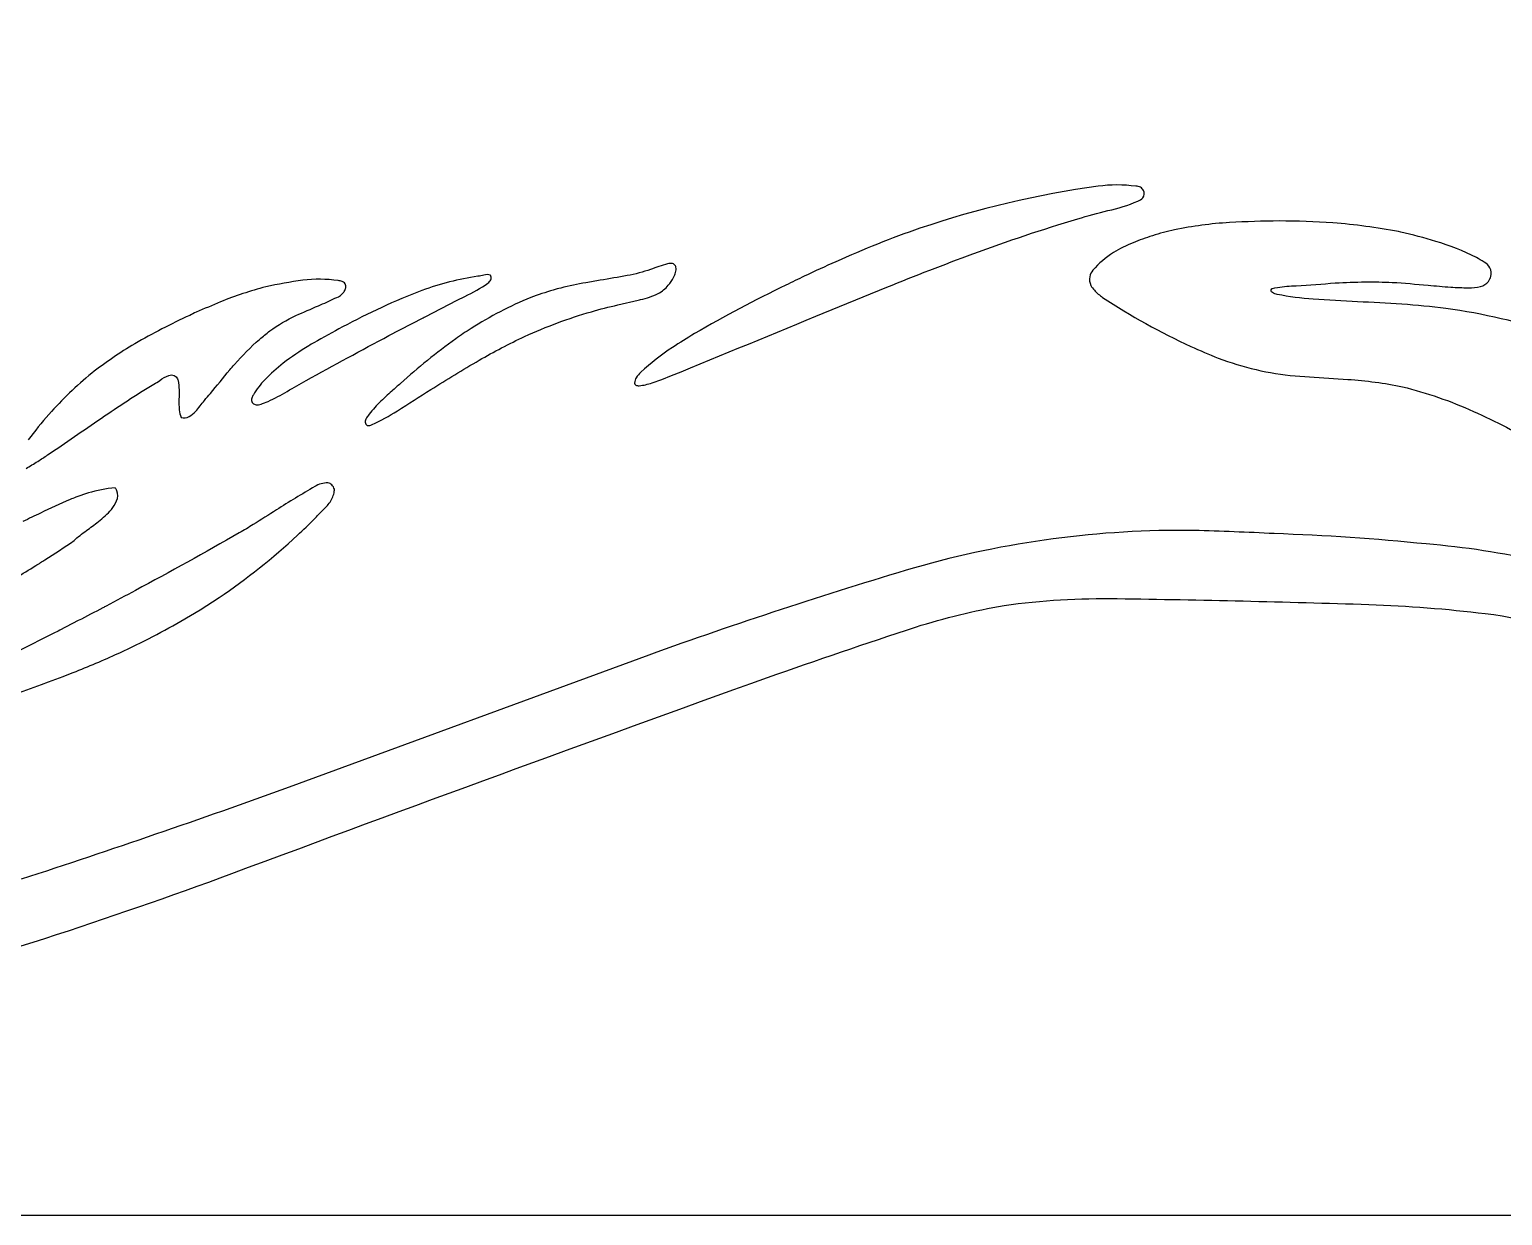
# Model space of a CAD drawing. Header units: millimetres. Extents: x 0 to 1000, y 0 to 780.
# Drawn here: x 500.1 to 666.1, y 0 to 133.7 of the extents above; entities that cross this region are included whole.
import ezdxf

# ---------------------------------------------------------------- set-up
doc = ezdxf.new("R2010")
doc.units = ezdxf.units.MM
doc.layers.add('Default', color=70, linetype='Continuous')

msp = doc.modelspace()

# ---------------------------------------------------------------- linework, layer by layer
at = {"layer": 'Default'}
msp.add_lwpolyline([(0, 780), (1000, 780), (1000, 0), (0, 0)], close=True, dxfattribs=at)
for points in [[(568.79, 93.53, 0.054899), (570.26, 93.86), (571.34, 94.23, 0.002197), (588.72, 101.39), (596.69, 104.64, -0.007355), (606.4, 108.4, -0.015056), (618.22, 112.36, -0.00714), (621.61, 113.27, 0.043868), (624.98, 114.34, 0.129102), (625.54, 114.72, 0.266793), (625.63, 115.55, 0.138974), (625.29, 115.9, 0.159234), (624.77, 116.02, 0.067837), (620.5, 116.02, 0.047521), (600.43, 111.28, 0.023055), (590.97, 107.51, 0.010395), (587.41, 105.88, 0.012691), (585.34, 104.87, 0.020902), (575.04, 99.41, 0.00441), (572.55, 97.85, 0.034427), (568.98, 95.07, 0.051473), (568.47, 94.44, 0.117245), (568.29, 93.84, 0.205878), (568.42, 93.61, 0.103505)], [(572.95, 106.9, 0.145126), (572.76, 107.21, 0.16165), (572.55, 107.32, 0.09342), (572, 107.28, 0.022178), (570.08, 106.64, -0.028272), (568.8, 106.26, -0.029499), (567.46, 105.95, -0.006304), (564.42, 105.43, -0.004514), (562.81, 105.15, 0.018806), (559.98, 104.54, 0.036596), (559.12, 104.32, 0.013984), (556.58, 103.48, 0.04453), (549.87, 99.99, 0.016343), (548.13, 98.81, 0.027166), (541.9, 93.8, -0.016035), (540.94, 92.94, 0.008815), (539.54, 91.63, 0.038866), (538.23, 90.12, 0.090908), (537.96, 89.66, 0.20125), (538, 89.22, 0.176911), (538.16, 89.07, 0.212398), (538.71, 89.16, 0.036025), (541.56, 90.71, 0.002232), (545.32, 93.1, -0.009523), (550.77, 96.41, -0.020766), (555.9, 99.09, -0.037304), (563.42, 101.88, -0.014817), (566.39, 102.64), (568.68, 103.18, 0.033496), (568.97, 103.25, 0.054862), (570.95, 103.92, 0.093307), (572.08, 104.86, 0.050101), (572.68, 105.74, 0.043651), (572.9, 106.31, 0.099163)], [(552.05, 105.98, -0.207974), (552.03, 106, 0.161335), (551.32, 106.01, -0.03592), (550.62, 105.88, 0.048364), (544.33, 104.28, 0.032246), (535.39, 100.16, 0.012132), (532.15, 98.37, 0.021021), (531.57, 98.03, 0.029), (528.7, 96.07, 0.030586), (526.63, 94.22, 0.058194), (525.34, 92.51, 0.078811), (525.17, 92.15, 0.094564), (525.13, 91.89, 0.138545), (525.2, 91.64, 0.130532), (525.36, 91.5, 0.119025), (525.75, 91.39, 0.145146), (526.36, 91.52), (526.99, 91.77, 0.026849), (529.16, 92.9, -0.005755), (531.3, 94.13, -0.004627), (540.61, 99.19), (544.46, 101.19, -0.029423), (544.7, 101.32), (548.31, 103.17), (549.18, 103.61, 0.043363), (551.76, 105.09, 0.08872), (552.08, 105.48, 0.208521), (552.1, 105.88, 0.072241)]]:
    msp.add_lwpolyline(points, format="xyb", close=True, dxfattribs=at)
for points in [[(672.04, 99.4, 0.043515), (659.7, 102.25, 0.022682), (649.74, 102.99, -0.003662), (644.74, 103.29, -0.029537), (640.69, 103.82, -0.064454), (640.15, 104.03, -0.106989), (639.99, 104.21, -0.28049), (640.09, 104.45, 0.048742), (640.17, 104.51, -0.044396), (642.31, 104.78, -0.047879), (642.84, 104.81, 0.006129), (647.23, 105.13, -0.003902), (650.6, 105.24, -0.01171), (653.64, 105.19, -0.008634), (657.68, 104.86, -0.00632), (660.24, 104.64, 0.006618), (662.21, 104.58, 0.052761), (663.6, 104.72, 0.169029), (664.49, 105.3, 0.087595), (664.75, 105.86, 0.210496), (664.65, 106.82, 0.119357), (664, 107.47, -0.006642), (663.12, 108, 0.043098), (658.55, 109.81, 0.019671), (654.6, 110.85), (654.35, 110.91, 0.024403), (646.96, 111.91, 0.013104), (640.92, 112.11, 0.011593), (635.31, 111.93, 0.037499), (629.12, 111.1, 0.035046), (626.62, 110.44, 0.02105), (624.45, 109.66, 0.03553), (622.23, 108.54, 0.071248), (619.9, 106.56, 0.099418), (619.57, 105.83, 0.149885), (619.69, 104.85, 0.075242), (620.09, 104.3, 0.064819), (621.02, 103.49, 0.039252), (630.96, 97.97, 0.018239), (634.04, 96.66, 0.068052), (642.7, 94.64), (648.64, 94.25, -0.034328), (654.8, 93.42, -0.046451), (662.8, 90.64, -0.023282), (670.16, 86.9, -0.030972)], [(499.73, 84.21, -0.002795), (501.05, 85.01, 0.004945), (502.16, 85.74, 0.000996), (508.21, 89.88, -0.011275), (514.12, 93.73, 0.061689), (514.79, 94.13, -0.071081), (515.83, 94.7, -0.184599), (516.43, 94.69, -0.145247), (516.78, 94.31, -0.040218), (516.86, 94.11, -0.053628), (516.95, 92.03, 0.035225), (516.99, 90.81, 0.064511), (517.19, 89.96, 0.225257), (518.1, 90.05, 0.081581), (518.82, 90.64, 0.016094), (519.83, 91.89, -0.027971), (520.5, 92.65, -0.006131), (522.68, 95.31, -0.016177), (523.21, 95.92, -0.037711), (526.03, 98.76, -0.015673), (527.2, 99.71, -0.047682), (530.14, 101.45, -0.003412), (532.67, 102.56, 0.022729), (534.52, 103.39, 0.128438), (535.31, 103.85, 0.044015), (535.58, 104.17, 0.087044), (535.75, 104.59, 0.157098), (535.68, 105.03, 0.153077), (535.51, 105.21, -0.037309), (535.33, 105.29, 0.101008), (534.88, 105.38, 0.069875), (530.91, 105.43, 0.021497), (526.73, 104.68, 0.033819), (521.63, 102.99, 0.002447), (518.9, 101.82, 0.009853), (518.17, 101.47, 0.023506), (511.97, 98.26, 0.033977), (507.12, 94.94, 0.04116), (502.31, 90.31, 0.020229), (499.97, 87.43, -0.069623)], [(491.45, 56.68, 0.02841), (504.72, 61.09, 0.015543), (509.81, 63.23, 0.02595), (517.17, 67), (519.33, 68.29), (521.47, 69.66, 0.038605), (530.3, 76.68, 0.008448), (532.23, 78.53, -0.039393), (533.13, 79.46, 0.039257), (533.98, 80.41, 0.11684), (534.45, 81.64, 0.01661), (534.47, 81.86, 0.121672), (534.17, 82.36, 0.174097), (533.74, 82.59, 0.139618), (532.26, 82.17, 0.012591), (527.94, 79.53, 0.002039), (525.33, 77.89, -0.01581), (523.75, 76.97, -0.00829), (512.04, 70.46, -0.001471), (508.75, 68.7, -0.039741), (508.38, 68.51, -0.007322), (505.61, 67.06), (503.53, 65.98, -0.02373), (502.84, 65.63, -0.006202), (495.72, 62.1)], [(496.25, 70.56, 0.011415), (500.82, 73.26, 0.029091), (501.36, 73.6, 0.028249), (501.84, 73.9, 0.014718), (505.13, 76.09, -0.036821), (506.53, 77.2, 0.001887), (507.88, 78.22, 0.043041), (509.34, 79.59, 0.073828), (509.93, 80.56, 0.190858), (509.95, 81.7, 0.090355), (509.76, 82.04, 0.050162), (506.75, 81.45), (505.35, 80.97, 0.022467), (504.68, 80.7, 0.02023), (501.37, 79.18, 0.004288), (499.38, 78.23, -0.00536)], [(670.31, 73.74, 0.034286), (657.47, 75.7, 0.016266), (640.34, 76.87, 0.005539), (631.34, 77.22, 0.07315), (599.83, 73.02, 0.013951), (569.88, 63.18), (569.88, 63.18), (529.38, 48.29, -0.008131), (499.17, 37.9, -0.026022)], [(480.47, 24.84, 0.021163), (522.92, 38.55, -0.002899), (583.26, 60.65, -0.005034), (599.95, 66.34, -0.03186), (609.92, 68.78, -0.038063), (622.67, 69.54, -0.004598), (651.02, 68.88, -0.020959), (664.13, 67.86, -0.124842), (678.39, 62.47, -0.026242)]]:
    msp.add_lwpolyline(points, format="xyb", dxfattribs=at)

doc.saveas('drawing.dxf')
